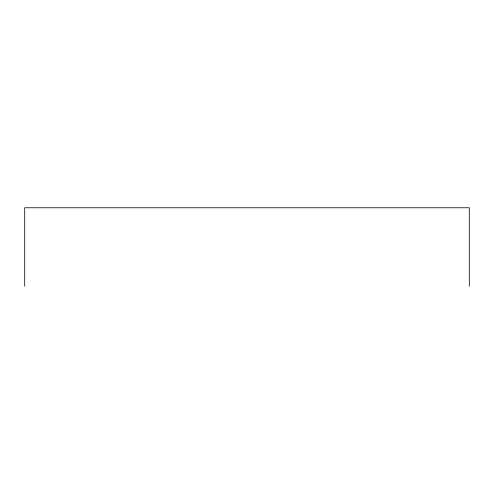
<?xml version="1.0" encoding="UTF-8"?>
<svg xmlns="http://www.w3.org/2000/svg" width="494" height="494" viewBox="0 0 494 494"><rect width="100%" height="100%" fill="white"/><g stroke="black" fill="none" stroke-linecap="round" stroke-linejoin="round"><path stroke-width="0.74" d="M469.3 286.236L469.3 207.764L24.7 207.764L24.7 286.236"/></g></svg>
